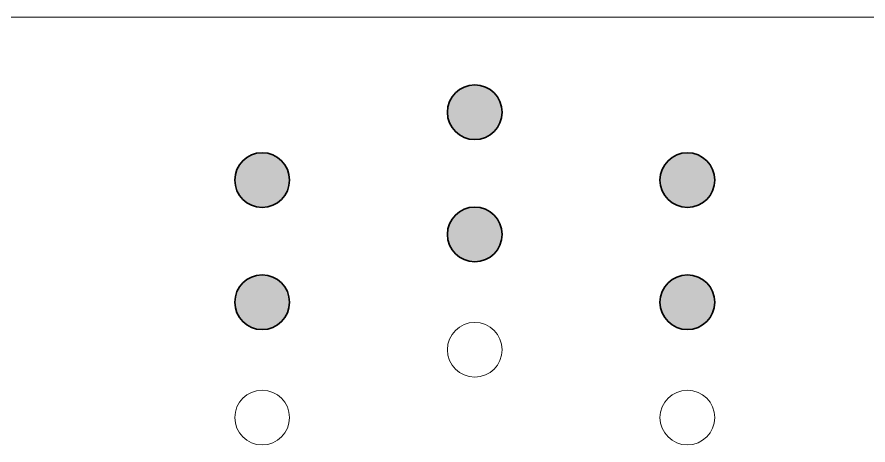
# Model space of a CAD drawing. Header units: inches. Extents: x -4.7 to 7.3, y 13.1 to 25.1.
# Drawn here: x 0.3 to 2.041, y 24.207 to 25.083 of the extents above; entities that cross this region are included whole.
import ezdxf

# ---------------------------------------------------------------- set-up
doc = ezdxf.new("R2010")
doc.units = ezdxf.units.IN
doc.header["$MEASUREMENT"] = 0
doc.layers.add('Cut', color=7, linetype='Continuous')

# ---------------------------------------------------------------- blocks, each defined once
blk = doc.blocks.new('block 35')
at = {"layer": 'Cut', "lineweight": 0}
blk.add_lwpolyline([(2.2639, 25.0833), (0.2639, 25.0833)], dxfattribs=at)
blk = doc.blocks.new('block 34')
at = {"layer": 'Cut'}
blk.add_blockref('block 35', (0, 0), dxfattribs=at)
blk = doc.blocks.new('block 37')
at = {"layer": 'Cut'}
h = blk.add_hatch(color=250, dxfattribs=at)
h.dxf.hatch_style = 2
edge = h.paths.add_edge_path()
edge.add_spline(control_points=[(0.8571, 24.7496), (0.8571, 24.7186), (0.8321, 24.6936), (0.8011, 24.6936), (0.7702, 24.6936), (0.7451, 24.7186), (0.7451, 24.7496), (0.7451, 24.7805), (0.7702, 24.8056), (0.8011, 24.8056), (0.8321, 24.8056), (0.8571, 24.7805), (0.8571, 24.7496)], knot_values=[0, 0, 0, 0, 1, 1, 1, 2, 2, 2, 3, 3, 3, 4, 4, 4, 4], degree=3, periodic=1)
h = blk.add_hatch(color=250, dxfattribs=at)
h.dxf.hatch_style = 2
edge = h.paths.add_edge_path()
edge.add_spline(control_points=[(0.8571, 24.4996), (0.8571, 24.4686), (0.8321, 24.4436), (0.8011, 24.4436), (0.7702, 24.4436), (0.7451, 24.4686), (0.7451, 24.4996), (0.7451, 24.5305), (0.7702, 24.5556), (0.8011, 24.5556), (0.8321, 24.5556), (0.8571, 24.5305), (0.8571, 24.4996)], knot_values=[0, 0, 0, 0, 1, 1, 1, 2, 2, 2, 3, 3, 3, 4, 4, 4, 4], degree=3, periodic=1)
at = {"layer": 'Cut', "color": 250, "lineweight": 35}
for points in [[(0.8571, 24.7496), (0.8571, 24.7186), (0.8321, 24.6936), (0.8011, 24.6936), (0.7702, 24.6936), (0.7451, 24.7186), (0.7451, 24.7496), (0.7451, 24.7805), (0.7702, 24.8056), (0.8011, 24.8056), (0.8321, 24.8056), (0.8571, 24.7805), (0.8571, 24.7496)], [(0.8571, 24.4996), (0.8571, 24.4686), (0.8321, 24.4436), (0.8011, 24.4436), (0.7702, 24.4436), (0.7451, 24.4686), (0.7451, 24.4996), (0.7451, 24.5305), (0.7702, 24.5556), (0.8011, 24.5556), (0.8321, 24.5556), (0.8571, 24.5305), (0.8571, 24.4996)]]:
    blk.add_open_spline(points, degree=3, knots=[0, 0, 0, 0, 1, 1, 1, 2, 2, 2, 3, 3, 3, 4, 4, 4, 4], dxfattribs=at)
at = {"layer": 'Cut', "lineweight": 0}
blk.add_open_spline([(0.8571, 24.2635), (0.8571, 24.2325), (0.8321, 24.2075), (0.8011, 24.2075), (0.7702, 24.2075), (0.7451, 24.2325), (0.7451, 24.2635), (0.7451, 24.2944), (0.7702, 24.3195), (0.8011, 24.3195), (0.8321, 24.3195), (0.8571, 24.2944), (0.8571, 24.2635)], degree=3, knots=[0, 0, 0, 0, 1, 1, 1, 2, 2, 2, 3, 3, 3, 4, 4, 4, 4], dxfattribs=at)
blk = doc.blocks.new('block 38')
at = {"layer": 'Cut'}
h = blk.add_hatch(color=250, dxfattribs=at)
h.dxf.hatch_style = 2
edge = h.paths.add_edge_path()
edge.add_spline(control_points=[(1.2921, 24.8884), (1.2921, 24.8575), (1.267, 24.8325), (1.2361, 24.8325), (1.2052, 24.8325), (1.1801, 24.8575), (1.1801, 24.8884), (1.1801, 24.9194), (1.2052, 24.9444), (1.2361, 24.9444), (1.267, 24.9444), (1.2921, 24.9194), (1.2921, 24.8884)], knot_values=[0, 0, 0, 0, 1, 1, 1, 2, 2, 2, 3, 3, 3, 4, 4, 4, 4], degree=3, periodic=1)
h = blk.add_hatch(color=250, dxfattribs=at)
h.dxf.hatch_style = 2
edge = h.paths.add_edge_path()
edge.add_spline(control_points=[(1.2921, 24.6384), (1.2921, 24.6075), (1.267, 24.5825), (1.2361, 24.5825), (1.2052, 24.5825), (1.1801, 24.6075), (1.1801, 24.6384), (1.1801, 24.6694), (1.2052, 24.6944), (1.2361, 24.6944), (1.267, 24.6944), (1.2921, 24.6694), (1.2921, 24.6384)], knot_values=[0, 0, 0, 0, 1, 1, 1, 2, 2, 2, 3, 3, 3, 4, 4, 4, 4], degree=3, periodic=1)
at = {"layer": 'Cut', "color": 250, "lineweight": 35}
for points in [[(1.2921, 24.8884), (1.2921, 24.8575), (1.267, 24.8325), (1.2361, 24.8325), (1.2052, 24.8325), (1.1801, 24.8575), (1.1801, 24.8884), (1.1801, 24.9194), (1.2052, 24.9444), (1.2361, 24.9444), (1.267, 24.9444), (1.2921, 24.9194), (1.2921, 24.8884)], [(1.2921, 24.6384), (1.2921, 24.6075), (1.267, 24.5825), (1.2361, 24.5825), (1.2052, 24.5825), (1.1801, 24.6075), (1.1801, 24.6384), (1.1801, 24.6694), (1.2052, 24.6944), (1.2361, 24.6944), (1.267, 24.6944), (1.2921, 24.6694), (1.2921, 24.6384)]]:
    blk.add_open_spline(points, degree=3, knots=[0, 0, 0, 0, 1, 1, 1, 2, 2, 2, 3, 3, 3, 4, 4, 4, 4], dxfattribs=at)
at = {"layer": 'Cut', "lineweight": 0}
blk.add_open_spline([(1.2921, 24.4023), (1.2921, 24.3714), (1.267, 24.3463), (1.2361, 24.3463), (1.2052, 24.3463), (1.1801, 24.3714), (1.1801, 24.4023), (1.1801, 24.4333), (1.2052, 24.4583), (1.2361, 24.4583), (1.267, 24.4583), (1.2921, 24.4333), (1.2921, 24.4023)], degree=3, knots=[0, 0, 0, 0, 1, 1, 1, 2, 2, 2, 3, 3, 3, 4, 4, 4, 4], dxfattribs=at)
blk = doc.blocks.new('block 39')
at = {"layer": 'Cut'}
h = blk.add_hatch(color=250, dxfattribs=at)
h.dxf.hatch_style = 2
edge = h.paths.add_edge_path()
edge.add_spline(control_points=[(1.7271, 24.7496), (1.7271, 24.7186), (1.702, 24.6936), (1.6711, 24.6936), (1.6402, 24.6936), (1.6151, 24.7186), (1.6151, 24.7496), (1.6151, 24.7805), (1.6402, 24.8056), (1.6711, 24.8056), (1.702, 24.8056), (1.7271, 24.7805), (1.7271, 24.7496)], knot_values=[0, 0, 0, 0, 1, 1, 1, 2, 2, 2, 3, 3, 3, 4, 4, 4, 4], degree=3, periodic=1)
h = blk.add_hatch(color=250, dxfattribs=at)
h.dxf.hatch_style = 2
edge = h.paths.add_edge_path()
edge.add_spline(control_points=[(1.7271, 24.4996), (1.7271, 24.4686), (1.702, 24.4436), (1.6711, 24.4436), (1.6402, 24.4436), (1.6151, 24.4686), (1.6151, 24.4996), (1.6151, 24.5305), (1.6402, 24.5556), (1.6711, 24.5556), (1.702, 24.5556), (1.7271, 24.5305), (1.7271, 24.4996)], knot_values=[0, 0, 0, 0, 1, 1, 1, 2, 2, 2, 3, 3, 3, 4, 4, 4, 4], degree=3, periodic=1)
at = {"layer": 'Cut', "color": 250, "lineweight": 35}
for points in [[(1.7271, 24.7496), (1.7271, 24.7186), (1.702, 24.6936), (1.6711, 24.6936), (1.6402, 24.6936), (1.6151, 24.7186), (1.6151, 24.7496), (1.6151, 24.7805), (1.6402, 24.8056), (1.6711, 24.8056), (1.702, 24.8056), (1.7271, 24.7805), (1.7271, 24.7496)], [(1.7271, 24.4996), (1.7271, 24.4686), (1.702, 24.4436), (1.6711, 24.4436), (1.6402, 24.4436), (1.6151, 24.4686), (1.6151, 24.4996), (1.6151, 24.5305), (1.6402, 24.5556), (1.6711, 24.5556), (1.702, 24.5556), (1.7271, 24.5305), (1.7271, 24.4996)]]:
    blk.add_open_spline(points, degree=3, knots=[0, 0, 0, 0, 1, 1, 1, 2, 2, 2, 3, 3, 3, 4, 4, 4, 4], dxfattribs=at)
at = {"layer": 'Cut', "lineweight": 0}
blk.add_open_spline([(1.7271, 24.2635), (1.7271, 24.2325), (1.702, 24.2075), (1.6711, 24.2075), (1.6402, 24.2075), (1.6151, 24.2325), (1.6151, 24.2635), (1.6151, 24.2944), (1.6402, 24.3195), (1.6711, 24.3195), (1.702, 24.3195), (1.7271, 24.2944), (1.7271, 24.2635)], degree=3, knots=[0, 0, 0, 0, 1, 1, 1, 2, 2, 2, 3, 3, 3, 4, 4, 4, 4], dxfattribs=at)
blk = doc.blocks.new('block 36')
at = {"layer": 'Cut'}
for name in ['block 38', 'block 37', 'block 39']:
    blk.add_blockref(name, (0, 0), dxfattribs=at)

msp = doc.modelspace()

# ---------------------------------------------------------------- block references
at = {"layer": 'Cut'}
for name in ['block 34', 'block 36']:
    msp.add_blockref(name, (0, 0), dxfattribs=at)

doc.saveas('drawing.dxf')
